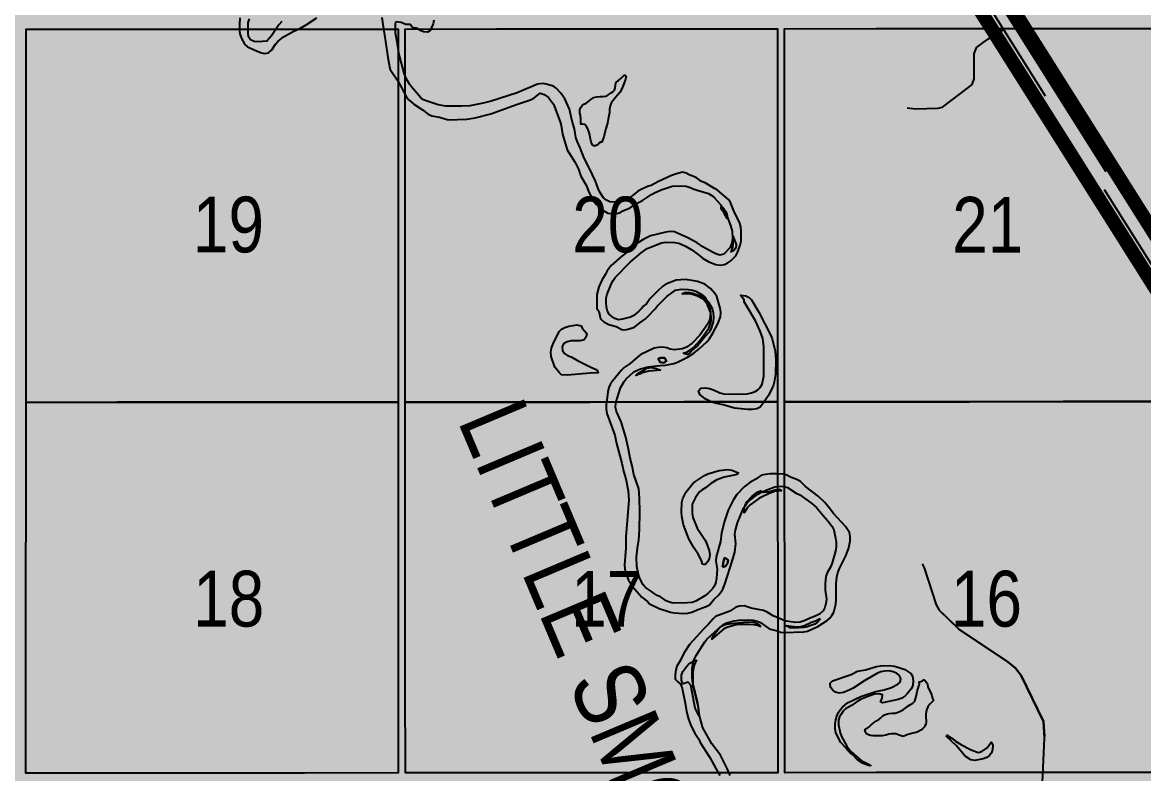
# Model space of a CAD drawing. Extents: x 403018 to 417191, y 6033193 to 6042673.
# Drawn here: x 414684.4 to 414845.3, y 6037051.5 to 6037159.3 of the extents above; entities that cross this region are included whole.
import ezdxf
from ezdxf.enums import TextEntityAlignment as Align

# ---------------------------------------------------------------- set-up
doc = ezdxf.new("R2010")
doc.units = 0
doc.header["$LTSCALE"] = 5
doc.linetypes.add('DASHED2', pattern=[9.525, 6.35, -3.175])
for name, color, linetype in [('Quarters', 8, 'Continuous'), ('RoadSeg', 57, 'DASHED2'), ('ROUTE-MAP-HWY', 2, 'Continuous'), ('T-WATER', 160, 'Continuous'), ('T-WATER-T', 170, 'Continuous')]:
    doc.layers.add(name, color=color, linetype=linetype)
doc.layers.add('ROUTE-MAP-BACKGROUND-H', color=7, linetype='Continuous', true_color=0xf0ebff)
doc.styles.add('120', font='ARIALN.TTF', dxfattribs={"height": 13})
doc.styles.add('TXT', font='ARIALN.TTF', dxfattribs={"height": 0.2})

msp = doc.modelspace()

# ---------------------------------------------------------------- hatches: boundary and pattern name
at = {"layer": 'ROUTE-MAP-BACKGROUND-H'}
h = msp.add_hatch(color=256, dxfattribs=at)
h.dxf.hatch_style = 1
h.paths.add_polyline_path([(412923.423, 6037807.465), (416092.9, 6037807.465), (416092.9, 6035965.758), (412923.423, 6035965.758)])

# ---------------------------------------------------------------- linework, layer by layer
at = {"layer": 'Quarters'}
for points in [[(414698.067, 6037104.757), (414684.966, 6037104.75), (414684.97, 6037118.139), (414684.974, 6037131.528), (414684.978, 6037144.917), (414684.983, 6037158.306), (414698.078, 6037158.314), (414711.51, 6037158.321), (414724.94, 6037158.329), (414738.371, 6037158.337), (414738.372, 6037144.947), (414738.372, 6037131.558), (414738.373, 6037118.169), (414738.373, 6037104.779), (414724.938, 6037104.772), (414711.502, 6037104.765), (414698.067, 6037104.757)], [(414752.478, 6037104.79), (414739.378, 6037104.78), (414739.377, 6037118.169), (414739.377, 6037131.559), (414739.376, 6037144.948), (414739.376, 6037158.337), (414752.471, 6037158.347), (414765.902, 6037158.357), (414779.333, 6037158.367), (414792.763, 6037158.377), (414792.768, 6037144.987), (414792.774, 6037131.598), (414792.779, 6037118.209), (414792.784, 6037104.819), (414779.349, 6037104.809), (414765.914, 6037104.799), (414752.478, 6037104.79)], [(414806.889, 6037104.829), (414793.789, 6037104.82), (414793.783, 6037118.209), (414793.778, 6037131.599), (414793.773, 6037144.988), (414793.767, 6037158.377), (414806.863, 6037158.387), (414820.294, 6037158.397), (414833.724, 6037158.407), (414847.155, 6037158.417), (414847.165, 6037145.027), (414847.175, 6037131.638), (414847.185, 6037118.248), (414847.195, 6037104.859), (414833.76, 6037104.849), (414820.325, 6037104.839), (414806.889, 6037104.829)], [(414698.055, 6037051.536), (414684.949, 6037051.529), (414684.953, 6037064.583), (414684.958, 6037077.972), (414684.962, 6037091.361), (414684.966, 6037104.75), (414698.067, 6037104.757), (414711.502, 6037104.765), (414724.938, 6037104.772), (414738.373, 6037104.779), (414738.374, 6037091.39), (414738.374, 6037078.001), (414738.375, 6037064.611), (414738.375, 6037051.557), (414724.935, 6037051.55), (414711.495, 6037051.543), (414698.055, 6037051.536)], [(414752.485, 6037051.567), (414739.38, 6037051.557), (414739.379, 6037064.612), (414739.379, 6037078.001), (414739.378, 6037091.391), (414739.378, 6037104.78), (414752.478, 6037104.79), (414765.914, 6037104.799), (414779.349, 6037104.809), (414792.784, 6037104.819), (414792.79, 6037091.43), (414792.795, 6037078.04), (414792.8, 6037064.651), (414792.805, 6037051.596), (414779.365, 6037051.586), (414765.925, 6037051.577), (414752.485, 6037051.567)], [(414806.915, 6037051.606), (414793.81, 6037051.597), (414793.804, 6037064.651), (414793.799, 6037078.041), (414793.794, 6037091.43), (414793.789, 6037104.82), (414806.889, 6037104.829), (414820.325, 6037104.839), (414833.76, 6037104.849), (414847.195, 6037104.859), (414847.205, 6037091.469), (414847.215, 6037078.08), (414847.225, 6037064.69), (414847.235, 6037051.636), (414833.795, 6037051.626), (414820.355, 6037051.616), (414806.915, 6037051.606)]]:
    msp.add_lwpolyline(points, close=True, dxfattribs=at)
at = {"layer": 'RoadSeg'}
msp.add_line((414813.701, 6037176.481), (414825.194, 6037158.276), dxfattribs=at)
at = {"layer": 'RoadSeg', "flags": 128}
for points in [[(414811.385, 6037147.034), (414812.583, 6037146.901), (414815.78, 6037146.967), (414816.446, 6037147.134), (414820.242, 6037149.998), (414820.675, 6037150.364), (414820.975, 6037151.196), (414821.008, 6037154.793), (414821.341, 6037155.692), (414822.94, 6037156.89), (414825.194, 6037158.276), (414851.328, 6037116.706), (414852.727, 6037117.497), (414826.512, 6037159.086), (414815.041, 6037177.312), (414813.701, 6037176.481), (414802.178, 6037194.753), (414801.477, 6037195.874), (414800.772, 6037197.027), (414800.177, 6037198.045), (414799.534, 6037199.203), (414798.995, 6037200.228), (414798.402, 6037201.392), (414797.856, 6037202.527), (414797.325, 6037203.694), (414796.844, 6037204.807), (414796.375, 6037205.938), (414790.77, 6037219.557), (414784.737, 6037234.223), (414763.528, 6037285.727), (414743.977, 6037333.19), (414707.116, 6037422.68), (414708.565, 6037423.314), (414745.455, 6037333.733), (414746.583, 6037334.246), (414749.38, 6037335.512)], [(414831.034, 6037049.084), (414830.799, 6037050.231), (414831.065, 6037056.558), (414830.932, 6037058.922), (414827.735, 6037065.549), (414826.902, 6037066.614), (414825.87, 6037067.48), (414818.777, 6037072.209), (414815.98, 6037074.939), (414815.514, 6037075.672), (414813.816, 6037081), (414811.851, 6037085.295), (414813.816, 6037081), (414815.514, 6037075.672), (414815.98, 6037074.939), (414818.777, 6037072.209), (414825.87, 6037067.48), (414826.902, 6037066.614), (414827.735, 6037065.549), (414830.932, 6037058.922), (414831.065, 6037056.558), (414830.799, 6037050.231), (414831.065, 6037048.932), (414831.897, 6037047.467), (414840.322, 6037035.079), (414843.22, 6037031.283), (414844.552, 6037030.251), (414845.883, 6037029.718), (414847.082, 6037029.818), (414849.18, 6037030.317), (414850.446, 6037030.184), (414853.775, 6037028.286), (414855.074, 6037027.953), (414877.152, 6037028.386), (414877.752, 6037028.785), (414878.185, 6037029.385), (414884.445, 6037043.937), (414886.31, 6037047.666), (414886.743, 6037048.866), (414887.076, 6037051.03), (414887.409, 6037052.029), (414887.742, 6037052.595), (414888.541, 6037052.928), (414889.44, 6037052.595), (414890.472, 6037051.329), (414902.427, 6037032.315), (414902.893, 6037032.016), (414903.559, 6037032.149), (414904.33, 6037032.656), (414906.818, 6037028.688), (414907.501, 6037027.631), (414908.177, 6037026.633), (414908.941, 6037025.548), (414909.635, 6037024.622), (414910.444, 6037023.614), (414911.279, 6037022.63), (414912.061, 6037021.767), (414912.953, 6037020.844), (414913.905, 6037019.901), (414914.847, 6037018.994), (414970.985, 6036965.34), (414971.914, 6036964.462), (414972.748, 6036963.688), (414973.641, 6036962.886), (414974.517, 6036962.134), (414975.432, 6036961.387), (414976.361, 6036960.662), (414977.339, 6036959.932), (414978.21, 6036959.316), (414979.229, 6036958.636), (414980.256, 6036957.985), (414981.479, 6036957.242), (414982.639, 6036956.588), (414983.756, 6036955.99), (414984.884, 6036955.393), (414987.459, 6036954.045), (415046.482, 6036923.161), (415045.817, 6036921.893), (415046.316, 6036921.526), (415058.571, 6036915.033)]]:
    msp.add_lwpolyline(points, dxfattribs=at)
at = {"layer": 'ROUTE-MAP-HWY', "const_width": 2}
for points in [[(414825.345, 6037163.052), (414827.555, 6037159.549), (414827.645, 6037159.406), (414827.821, 6037159.127), (414828.278, 6037158.402), (414831.58, 6037153.164), (414841.323, 6037137.707), (414845.15, 6037131.636), (414847.178, 6037128.421)], [(414847.183, 6037120.802), (414846.036, 6037122.622), (414845.857, 6037122.905), (414840.356, 6037131.632), (414837.89, 6037135.544), (414828.145, 6037151.005), (414824.389, 6037156.963), (414824.123, 6037157.385), (414823.803, 6037157.892), (414823.484, 6037158.399), (414822.851, 6037159.403), (414821.49, 6037161.561)]]:
    msp.add_lwpolyline(points, dxfattribs=at)
at = {"layer": 'T-WATER', "linetype": 'Continuous', "flags": 128}
for points in [[(414715.637, 6037159.939), (414715.568, 6037158.934), (414715.589, 6037157.99), (414715.675, 6037157.498), (414715.873, 6037156.997), (414716.365, 6037156.112), (414716.748, 6037155.77), (414718.116, 6037155.142), (414718.749, 6037154.924), (414719.242, 6037154.844), (414719.728, 6037154.928), (414719.83, 6037155.009), (414720.204, 6037155.358), (414720.774, 6037156.17), (414721.11, 6037156.531), (414721.886, 6037157.195), (414723.286, 6037157.966)], [(414721.662, 6037159.402), (414721.253, 6037158.943), (414720.16, 6037157.36), (414719.518, 6037156.609), (414718.206, 6037156.479), (414717.707, 6037156.53), (414717.152, 6037156.798), (414716.892, 6037157.225), (414716.831, 6037157.723), (414716.832, 6037158.936), (414716.853, 6037159.223), (414717.002, 6037159.795)], [(414723.286, 6037157.966), (414724.221, 6037158.407), (414725.161, 6037158.949), (414726.705, 6037159.956)], [(414735.998, 6037159.971), (414736.128, 6037158.966), (414736.538, 6037156.559), (414736.847, 6037154.231), (414737.037, 6037153.197), (414737.089, 6037152.913), (414737.154, 6037152.661), (414737.187, 6037152.533), (414738.207, 6037151.028), (414738.843, 6037149.952), (414739.214, 6037149.176), (414739.534, 6037148.561), (414739.876, 6037148.169), (414740.601, 6037147.53), (414741.843, 6037146.737), (414742.647, 6037146.122), (414743.183, 6037145.87), (414744.263, 6037145.662), (414745.532, 6037145.316), (414748.215, 6037145.382), (414749.407, 6037145.61), (414751.653, 6037146.141), (414755.316, 6037147.502), (414757.352, 6037148.176), (414757.81, 6037148.433), (414758.701, 6037149.107), (414759.313, 6037148.938), (414759.931, 6037148.487), (414760.619, 6037147.555), (414761.599, 6037145.018), (414761.734, 6037144.472), (414761.916, 6037143.222), (414762.579, 6037140.976), (414763.742, 6037139.186), (414764.218, 6037138.212), (414764.568, 6037137.199), (414765.344, 6037135.903), (414765.772, 6037134.833), (414766.464, 6037133.544), (414766.784, 6037133.159), (414767.5, 6037132.442), (414767.876, 6037132.229), (414768.42, 6037131.919), (414769.698, 6037131.833), (414770.231, 6037132.011), (414770.596, 6037132.233), (414771.639, 6037132.654), (414772.453, 6037133.234), (414773.393, 6037133.739), (414774.676, 6037134.602), (414775.134, 6037134.837), (414776.078, 6037135.276), (414777.666, 6037135.771), (414779.026, 6037135.822), (414779.677, 6037135.769), (414780.241, 6037135.608), (414780.693, 6037135.375), (414781.232, 6037135.189), (414782.895, 6037134.705), (414783.359, 6037134.45), (414783.736, 6037134.126), (414784.576, 6037133.16), (414785.005, 6037132.59), (414785.179, 6037132.258), (414785.419, 6037131.752), (414786.037, 6037130.14), (414786.251, 6037129.32), (414786.295, 6037128.27), (414786.221, 6037127.664), (414786.051, 6037127.096), (414785.968, 6037126.994), (414785.064, 6037125.998), (414784.49, 6037125.889), (414783.929, 6037126.046), (414783.447, 6037126.288), (414782.082, 6037127.087), (414781.267, 6037127.646), (414779.927, 6037128.387)], [(414769.344, 6037133.464), (414768.713, 6037133.546), (414768.217, 6037133.768), (414767.816, 6037134.088), (414767.266, 6037134.935), (414767.03, 6037135.439), (414766.649, 6037136.494), (414765.768, 6037138.394), (414765.055, 6037139.797), (414764.467, 6037141.3), (414764.022, 6037142.241), (414763.844, 6037142.749), (414763.626, 6037143.989), (414763.307, 6037145.098), (414762.93, 6037146.817), (414762.27, 6037148.317), (414761.701, 6037149.126), (414761.025, 6037149.854), (414760.631, 6037150.125), (414759.573, 6037150.439), (414759.171, 6037150.501), (414758.348, 6037150.408), (414755.435, 6037149.17), (414751.687, 6037147.992), (414750.569, 6037147.696), (414748.627, 6037147.312), (414747.44, 6037147.249), (414745.18, 6037147.239), (414744.071, 6037147.453), (414742.488, 6037147.958), (414742.003, 6037148.163), (414741.587, 6037148.465), (414740.272, 6037150.018), (414739.988, 6037150.429), (414739.452, 6037151.342), (414739.211, 6037151.986), (414738.517, 6037154.658), (414738.316, 6037155.818), (414738.202, 6037156.48), (414737.955, 6037157.734), (414737.965, 6037158.969), (414738.035, 6037159.379)], [(414743.462, 6037159.624), (414743.351, 6037159.063), (414743.312, 6037158.978), (414742.924, 6037158.138), (414742.556, 6037157.865), (414741.998, 6037157.918), (414741.406, 6037158.174), (414741.165, 6037158.4), (414740.407, 6037158.556), (414740.092, 6037158.973), (414740.082, 6037158.987), (414739.692, 6037158.972), (414739.452, 6037158.963), (414739.432, 6037158.971), (414738.794, 6037159.25), (414738.035, 6037159.379)], [(414777.881, 6037110.322), (414778.409, 6037110.494), (414779.874, 6037111.233), (414780.751, 6037111.807), (414781.549, 6037112.438), (414782.638, 6037113.447), (414782.95, 6037113.809), (414783.483, 6037114.659), (414784.22, 6037116.023), (414784.602, 6037117.039), (414784.657, 6037117.688), (414784.54, 6037118.27), (414784.046, 6037119.927), (414783.779, 6037120.375), (414783.149, 6037121.113), (414782.339, 6037121.718), (414781.309, 6037122.08), (414780.755, 6037122.205), (414779.57, 6037122.367), (414778.89, 6037122.358), (414778.257, 6037122.284), (414776.748, 6037121.69), (414776.324, 6037121.407), (414775.586, 6037120.746), (414774.511, 6037119.662), (414773.959, 6037118.878), (414773.579, 6037118.614), (414773.268, 6037118.197), (414772.898, 6037117.827), (414772.139, 6037117.22), (414771.677, 6037116.955), (414770.545, 6037116.687), (414769.96, 6037116.612), (414769.433, 6037116.796), (414768.982, 6037117.069), (414768.629, 6037117.401), (414768.392, 6037117.852), (414768.239, 6037118.429), (414768.175, 6037119.069), (414768.214, 6037119.715), (414768.326, 6037120.269), (414768.954, 6037121.785), (414769.191, 6037122.243), (414769.486, 6037122.658), (414771.632, 6037124.894), (414773.198, 6037126.207), (414774.094, 6037126.821), (414774.551, 6037127.042), (414776.144, 6037127.622), (414776.715, 6037127.733), (414778.054, 6037127.692), (414778.606, 6037127.58), (414779.596, 6037127.174), (414780.491, 6037126.654), (414781.629, 6037125.758), (414782.004, 6037125.447), (414782.897, 6037124.915), (414783.937, 6037124.53), (414784.561, 6037124.442), (414785.176, 6037124.527), (414785.636, 6037124.763), (414786.079, 6037125.068), (414786.786, 6037125.789), (414787.035, 6037126.251), (414787.428, 6037127.321), (414787.579, 6037127.888), (414787.577, 6037129.28), (414787.507, 6037129.927), (414787.351, 6037130.465), (414786.52, 6037132.26), (414786.027, 6037133.434), (414785.746, 6037133.882), (414784.177, 6037135.228), (414783.709, 6037135.434), (414782.384, 6037136.237), (414781.865, 6037136.425), (414781.117, 6037137.044), (414780.121, 6037137.418), (414779.657, 6037137.657), (414779.133, 6037137.783), (414778.263, 6037137.533), (414777.548, 6037137.292), (414775.592, 6037136.389), (414774.626, 6037135.871), (414774.108, 6037135.711), (414773.125, 6037135.265), (414772.687, 6037135.018), (414771.922, 6037134.394), (414771.486, 6037134.125), (414769.959, 6037133.525), (414769.344, 6037133.464)], [(414779.927, 6037128.387), (414777.996, 6037129.207), (414777.385, 6037129.255), (414776.77, 6037129.186), (414774.552, 6037128.647), (414773.591, 6037128.169), (414772.751, 6037127.634), (414771.623, 6037126.62), (414770.42, 6037125.737), (414768.929, 6037124.369), (414768.609, 6037124.018), (414768.335, 6037123.614), (414768.108, 6037123.156), (414767.551, 6037122.305), (414767.131, 6037121.337), (414766.864, 6037120.212), (414766.841, 6037118.234), (414767.122, 6037117.814), (414767.383, 6037116.748), (414767.841, 6037116.323), (414768.555, 6037115.904), (414769.633, 6037115.625), (414770.541, 6037115.161), (414771.157, 6037115.185), (414772.238, 6037115.524), (414773.014, 6037116.17), (414773.825, 6037116.743), (414774.17, 6037117.073), (414775.215, 6037118.151), (414775.503, 6037118.554), (414775.866, 6037118.868), (414776.883, 6037119.966), (414778.128, 6037120.846), (414778.998, 6037120.989), (414779.998, 6037120.957), (414780.56, 6037120.868), (414781.075, 6037120.698), (414781.973, 6037120.202), (414782.327, 6037119.824), (414782.596, 6037119.4), (414783.031, 6037118.346), (414783.15, 6037117.776), (414783.134, 6037117.098), (414783.007, 6037116.544), (414782.797, 6037116.042), (414781.627, 6037114.387), (414780.551, 6037113.226), (414779.729, 6037112.673), (414779.152, 6037112.448), (414777.988, 6037112.29), (414777.363, 6037112.384), (414776.874, 6037112.562), (414776.292, 6037112.669), (414775.648, 6037112.631), (414775.076, 6037112.51), (414773.166, 6037111.6), (414772.758, 6037111.312), (414771.622, 6037110.323), (414770.783, 6037109.736), (414770.406, 6037109.376), (414769.081, 6037107.793), (414768.815, 6037107.387), (414768.581, 6037106.877), (414768.436, 6037106.282), (414768.351, 6037105.438), (414768.187, 6037104.454), (414768.188, 6037103.77), (414768.266, 6037103.159), (414769.421, 6037100.031), (414769.65, 6037098.84), (414770.429, 6037096.002), (414770.669, 6037094.882), (414770.996, 6037093.785), (414771.356, 6037092.03), (414771.421, 6037090.689), (414771.034, 6037085.456), (414770.997, 6037083.833), (414770.801, 6037081.435), (414770.859, 6037080.786), (414771.012, 6037080.228), (414771.41, 6037079.223), (414771.762, 6037078.652), (414771.96, 6037078.329), (414773.311, 6037076.782), (414774.099, 6037076.174), (414774.417, 6037075.809), (414775.803, 6037075.171), (414777.402, 6037074.654), (414777.982, 6037074.519), (414779.258, 6037074.453), (414779.899, 6037074.493)], [(414800.573, 6037074.155), (414800.829, 6037074.643), (414801.118, 6037075.76), (414801.187, 6037076.425), (414801.168, 6037078.702), (414801.289, 6037079.705), (414801.42, 6037080.289), (414801.624, 6037080.795), (414802.586, 6037082.704), (414802.943, 6037083.702), (414803.201, 6037084.826), (414803.195, 6037085.494), (414803.082, 6037086.05), (414802.526, 6037086.924), (414800.806, 6037088.809), (414800.205, 6037089.608), (414799.549, 6037090.365), (414798.621, 6037091.307), (414796.808, 6037092.675), (414796.074, 6037093.389), (414795.626, 6037093.65), (414794.634, 6037093.999), (414794.224, 6037094.258), (414793.711, 6037094.463), (414792.706, 6037094.48), (414791.712, 6037094.469), (414791.045, 6037094.4), (414790.494, 6037094.276), (414790.062, 6037094.029), (414789.665, 6037093.702), (414788.78, 6037093.226), (414788.01, 6037092.628), (414786.957, 6037091.535), (414786.394, 6037090.694), (414785.678, 6037089.269), (414785.157, 6037087.686), (414784.743, 6037086.012), (414784.582, 6037084.791), (414783.993, 6037082.589), (414783.93, 6037081.97), (414784.127, 6037080.811), (414784.019, 6037079.529), (414783.92, 6037078.927), (414783.826, 6037078.672), (414783.725, 6037078.398), (414783.435, 6037078.004), (414782.756, 6037077.291), (414782.36, 6037076.999), (414781.059, 6037076.196), (414780.507, 6037076.033), (414779.842, 6037075.981), (414777.816, 6037075.951), (414777.269, 6037076.076), (414776.794, 6037076.267), (414775.991, 6037076.842), (414775.515, 6037077.051), (414775.085, 6037077.312), (414774.71, 6037077.62), (414773.853, 6037078.181), (414773.513, 6037078.575), (414773.467, 6037078.655), (414772.997, 6037079.471), (414772.816, 6037080.035), (414772.583, 6037081.199), (414772.562, 6037082.523), (414772.676, 6037083.799), (414772.863, 6037085.036), (414772.955, 6037086.519), (414773.039, 6037088.97), (414772.962, 6037091.057), (414772.858, 6037092.334), (414772.177, 6037094.415), (414771.937, 6037095.644), (414771.622, 6037096.721), (414771.412, 6037098.01), (414770.994, 6037099.772), (414770.323, 6037101.965), (414769.654, 6037103.423), (414769.52, 6037104.025), (414769.582, 6037104.684), (414769.796, 6037105.44), (414770.26, 6037106.851), (414770.764, 6037107.721), (414771.062, 6037108.11), (414772.155, 6037109.122), (414772.342, 6037109.225), (414773.108, 6037109.559), (414774.214, 6037109.866), (414775.919, 6037110.034), (414776.721, 6037110.11), (414777.881, 6037110.322)], [(414779.899, 6037074.493), (414780.477, 6037074.658), (414781.47, 6037075.084), (414782.555, 6037075.449), (414783.001, 6037075.674), (414783.656, 6037076.433), (414784.345, 6037077.116), (414784.637, 6037077.49), (414784.916, 6037077.959), (414785.195, 6037078.675), (414786.329, 6037082.11), (414786.627, 6037083.239), (414786.771, 6037084.507), (414786.647, 6037085.815), (414786.725, 6037086.403), (414787.055, 6037087.462), (414787.895, 6037089.554), (414788.398, 6037090.312), (414788.761, 6037090.682), (414789.941, 6037091.556), (414790.373, 6037091.807), (414791.386, 6037092.257), (414792.409, 6037092.629), (414792.708, 6037092.678), (414793.326, 6037092.714), (414793.713, 6037092.68), (414794.191, 6037092.543), (414795.468, 6037091.705), (414795.964, 6037091.489), (414797.675, 6037090.249), (414798.374, 6037089.657), (414799.316, 6037088.493), (414800.01, 6037087.742), (414800.633, 6037086.936), (414800.843, 6037086.445), (414801.112, 6037085.255), (414801.191, 6037084.66), (414801.187, 6037084.024), (414801.091, 6037083.414), (414800.633, 6037081.717), (414800.424, 6037081.195), (414799.894, 6037080.271), (414799.712, 6037079.748), (414799.612, 6037078.699), (414799.617, 6037077.778), (414799.78, 6037076.481), (414799.713, 6037075.885), (414799.562, 6037075.317), (414799.309, 6037074.845), (414798.774, 6037074.361), (414798.074, 6037073.993), (414797.551, 6037073.825), (414796.574, 6037073.372), (414796.006, 6037073.197), (414795.379, 6037073.163), (414793.993, 6037073.344), (414793.739, 6037073.442), (414792.734, 6037073.849), (414792.147, 6037074.126), (414791.266, 6037074.648), (414790.75, 6037074.866), (414789.01, 6037075.221), (414787.975, 6037075.551), (414787.336, 6037075.509), (414786.81, 6037075.33), (414785.924, 6037074.778), (414783.888, 6037074.004), (414783.528, 6037073.667), (414782.891, 6037072.902), (414782.15, 6037072.214), (414780.13, 6037070.005), (414779.312, 6037068.745), (414778.855, 6037067.758), (414778.351, 6037066.864), (414778.168, 6037066.339), (414778.102, 6037065.698), (414778.112, 6037065.04), (414778.422, 6037064.668), (414778.804, 6037064.372), (414779.034, 6037063.924), (414779.541, 6037061.587), (414779.728, 6037060.366), (414780.019, 6037059.291), (414780.395, 6037058.25), (414780.891, 6037057.246), (414781.477, 6037056.417), (414781.688, 6037055.932), (414783.049, 6037053.767), (414783.908, 6037052.215), (414784.5, 6037051.212)], [(414785.985, 6037051.214), (414785.565, 6037052.218), (414784.596, 6037054.12), (414783.358, 6037055.742), (414782.043, 6037058.056), (414781.558, 6037059.747), (414781.479, 6037060.369), (414781.321, 6037061.617), (414780.587, 6037064.695), (414780.548, 6037065.344), (414780.546, 6037066.504), (414780.602, 6037067.113), (414780.739, 6037067.667), (414781.101, 6037068.425), (414782.331, 6037070.381), (414782.629, 6037070.782), (414783.289, 6037071.404), (414784.981, 6037072.847), (414785.457, 6037073.097), (414786.574, 6037073.402), (414787.213, 6037073.49), (414788.611, 6037073.518), (414789.28, 6037073.471), (414789.838, 6037073.358), (414790.323, 6037073.17), (414791.568, 6037072.265), (414792.737, 6037071.946), (414793.192, 6037071.78), (414793.742, 6037071.701), (414796.545, 6037071.795), (414797.097, 6037071.922), (414798.573, 6037072.589), (414799.884, 6037073.422), (414800.287, 6037073.762), (414800.573, 6037074.155)]]:
    msp.add_lwpolyline(points, dxfattribs=at)
at = {"layer": 'T-WATER'}
for points in [[(414766.678, 6037141.545), (414766.406, 6037141.562), (414766.203, 6037141.765), (414766.033, 6037142.138), (414765.948, 6037142.527), (414765.845, 6037143.155), (414765.725, 6037143.646), (414765.538, 6037144.019), (414765.351, 6037144.358), (414765.114, 6037144.611), (414764.843, 6037144.696), (414764.538, 6037144.678), (414764.554, 6037145.17), (414764.536, 6037145.543), (414764.519, 6037145.78), (414764.485, 6037145.967), (414764.433, 6037146.238), (414764.416, 6037146.408), (414764.416, 6037146.764), (414764.533, 6037147.086), (414764.753, 6037147.375), (414765.007, 6037147.544), (414765.312, 6037147.681), (414765.633, 6037147.919), (414766.005, 6037148.225), (414766.445, 6037148.497), (414766.852, 6037148.582), (414767.292, 6037148.634), (414767.733, 6037148.635), (414768.122, 6037148.686), (414768.461, 6037148.89), (414768.9, 6037149.179), (414769.154, 6037149.315), (414769.391, 6037149.536), (414769.492, 6037149.875), (414769.525, 6037150.248), (414769.559, 6037150.57), (414769.643, 6037150.774), (414769.948, 6037150.961), (414770.32, 6037151.267), (414770.573, 6037151.539), (414770.794, 6037151.709), (414770.895, 6037151.709), (414771.065, 6037151.523), (414770.964, 6037151.116), (414770.745, 6037150.471), (414770.458, 6037149.758), (414770.154, 6037149.232), (414769.884, 6037148.892), (414769.529, 6037148.519), (414769.157, 6037148.01), (414768.903, 6037147.704), (414768.768, 6037147.297), (414768.684, 6037146.822), (414768.668, 6037146.347), (414768.568, 6037145.889), (414768.467, 6037145.397), (414768.366, 6037144.82), (414768.248, 6037144.363), (414768.13, 6037144.057), (414768.046, 6037143.65), (414767.912, 6037143.073), (414767.861, 6037142.87), (414767.547, 6037142.1), (414767.456, 6037142.123), (414767.253, 6037142.021), (414766.982, 6037141.732), (414766.678, 6037141.545)], [(414785.542, 6037131.086), (414785.302, 6037131.592), (414785.128, 6037131.924), (414784.7, 6037132.495), (414784.691, 6037132.822), (414784.989, 6037132.66), (414785.275, 6037132.261), (414785.504, 6037131.806), (414785.608, 6037131.23), (414785.542, 6037131.086)], [(414786.371, 6037128.655), (414786.827, 6037127.405), (414786.782, 6037126.888), (414786.456, 6037126.512), (414786.086, 6037126.33), (414786.169, 6037126.432), (414786.339, 6037127), (414786.414, 6037127.605), (414786.371, 6037128.655)], [(414779.259, 6037111.798), (414779.836, 6037112.023), (414780.658, 6037112.574), (414781.734, 6037113.734), (414782.905, 6037115.387), (414783.116, 6037115.888), (414783.244, 6037116.442), (414783.26, 6037117.119), (414783.141, 6037117.69), (414782.708, 6037118.743), (414782.44, 6037119.167), (414782.086, 6037119.545), (414781.189, 6037120.042), (414780.669, 6037120.201), (414780.63, 6037120.219), (414780.113, 6037120.302), (414779.113, 6037120.335), (414779.5, 6037120.495), (414780.142, 6037120.528), (414780.587, 6037120.426), (414780.639, 6037120.414), (414780.702, 6037120.393), (414781.167, 6037120.241), (414781.722, 6037120.06), (414782.186, 6037119.827), (414782.567, 6037119.487), (414782.884, 6037119.107), (414783.388, 6037118.207), (414783.562, 6037117.664), (414783.596, 6037116.971), (414783.533, 6037116.324), (414783.195, 6037115.261), (414782.984, 6037114.8), (414782.3, 6037114.106), (414781.363, 6037112.899), (414780.576, 6037112.265), (414780.24, 6037111.899), (414779.844, 6037111.619), (414779.633, 6037111.683), (414779.259, 6037111.798)], [(414788.517, 6037103.716), (414786.611, 6037103.902), (414784.976, 6037104.389), (414783.848, 6037104.631), (414783.271, 6037104.812), (414782.413, 6037105.265), (414781.616, 6037105.891), (414781.45, 6037106.413), (414781.777, 6037106.799), (414782.43, 6037106.827), (414783.026, 6037106.722), (414783.566, 6037106.556), (414784.506, 6037106.136), (414785.072, 6037105.972), (414787.748, 6037105.946), (414788.421, 6037105.984), (414789.024, 6037106.103), (414789.545, 6037106.296), (414789.951, 6037106.564), (414790.296, 6037106.885), (414790.561, 6037107.345), (414790.793, 6037108.526), (414790.817, 6037109.2), (414790.801, 6037112.715), (414790.658, 6037113.914), (414790.302, 6037114.969), (414789.629, 6037116.432), (414788.269, 6037118.694), (414788.012, 6037119.172), (414787.984, 6037119.401), (414787.486, 6037120.142), (414788.225, 6037120.046), (414788.683, 6037119.809), (414789.028, 6037119.441), (414790.114, 6037117.703), (414791.793, 6037114.367), (414791.996, 6037113.862), (414792.418, 6037112.105), (414792.535, 6037110.829), (414792.467, 6037108.803), (414792.296, 6037107.627), (414792.137, 6037107.072), (414791.445, 6037105.677), (414790.844, 6037104.817), (414790.578, 6037104.438), (414790.272, 6037104.058), (414789.795, 6037103.825), (414789.181, 6037103.732), (414788.517, 6037103.716)], [(414762.655, 6037108.658), (414761.795, 6037108.693), (414761.442, 6037109.016), (414760.846, 6037109.821), (414760.282, 6037111.316), (414760.239, 6037111.963), (414760.346, 6037112.521), (414760.518, 6037113.051), (414761.445, 6037114.896), (414761.789, 6037115.255), (414762.268, 6037115.492), (414762.813, 6037115.672), (414763.993, 6037115.899), (414764.616, 6037115.743), (414764.753, 6037115.391), (414765.4, 6037114.653), (414765.319, 6037114.16), (414765.051, 6037113.726), (414764.48, 6037113.593), (414763.178, 6037113.57), (414762.611, 6037113.416), (414762.136, 6037113.195), (414761.864, 6037112.763), (414761.925, 6037112.2), (414762.211, 6037111.772), (414762.663, 6037111.495), (414763.186, 6037111.301), (414764.064, 6037110.76), (414765.913, 6037109.849), (414766.831, 6037109.396), (414767.063, 6037108.997), (414765.913, 6037108.918), (414762.655, 6037108.658)], [(414776.442, 6037110.423), (414776.824, 6037110.73), (414776.542, 6037111.134), (414776.132, 6037111.145), (414776.05, 6037111.147), (414775.681, 6037111.022), (414775.72, 6037110.939), (414775.828, 6037110.705), (414775.909, 6037110.531), (414776.18, 6037110.476), (414776.442, 6037110.423)], [(414776.442, 6037110.423), (414776.18, 6037110.476), (414775.909, 6037110.531), (414775.828, 6037110.705), (414775.72, 6037110.939), (414775.681, 6037111.022), (414776.05, 6037111.147), (414776.132, 6037111.145), (414776.542, 6037111.134), (414776.824, 6037110.73), (414776.442, 6037110.423)], [(414776.025, 6037109.388), (414774.32, 6037109.222), (414773.215, 6037108.916), (414772.959, 6037108.805), (414772.449, 6037108.583), (414772.706, 6037108.85), (414773.825, 6037109.513), (414774.028, 6037109.634), (414774.609, 6037109.742), (414774.957, 6037109.705), (414775.233, 6037109.675), (414776.025, 6037109.388)], [(414782.44, 6037081.459), (414782.224, 6037081.487), (414782.029, 6037081.511), (414781.845, 6037082.032), (414781.387, 6037082.975), (414780.811, 6037083.806), (414780.055, 6037085.161), (414779.306, 6037087.177), (414779.06, 6037088.357), (414779.016, 6037089.036), (414779.024, 6037090.388), (414779.184, 6037090.96), (414779.674, 6037091.905), (414780.616, 6037093.087), (414781.013, 6037093.408), (414782.288, 6037094.249), (414782.795, 6037094.468), (414784.385, 6037094.982), (414785.629, 6037095.104), (414786.222, 6037095.031), (414787.156, 6037094.631), (414787.014, 6037094.461), (414786.796, 6037094.356), (414785.104, 6037093.993), (414784.582, 6037093.829), (414784.075, 6037093.606), (414783.203, 6037093.087), (414782.421, 6037092.463), (414781.973, 6037092.211), (414781.579, 6037091.895), (414780.992, 6037091.073), (414780.543, 6037090.158), (414780.543, 6037088.829), (414780.628, 6037088.234), (414781.237, 6037086.676), (414782.372, 6037084.981), (414782.6, 6037084.531), (414782.988, 6037083.479), (414783.076, 6037082.878), (414782.983, 6037082.293), (414782.746, 6037081.836), (414782.44, 6037081.459)], [(414793.407, 6037092.059), (414792.789, 6037092.024), (414792.575, 6037091.996), (414792.486, 6037091.984), (414791.977, 6037091.795), (414791.468, 6037091.605), (414790.455, 6037091.156), (414790.022, 6037090.906), (414788.842, 6037090.033), (414788.479, 6037089.663), (414787.976, 6037088.906), (414788.003, 6037089.57), (414788.177, 6037090.101), (414788.436, 6037090.529), (414789.074, 6037091.24), (414789.783, 6037091.799), (414789.833, 6037091.839), (414790.331, 6037092.048), (414790.816, 6037091.869), (414791.296, 6037091.902), (414791.379, 6037091.907), (414791.815, 6037092.023), (414792.435, 6037092.211), (414792.86, 6037092.233), (414793.094, 6037092.245), (414793.407, 6037092.059)], [(414784.899, 6037081.097), (414785.298, 6037081.245), (414785.609, 6037081.632), (414785.693, 6037082.107), (414785.296, 6037082.377), (414785.117, 6037082.402), (414785.097, 6037082.314), (414784.956, 6037081.688), (414784.914, 6037081.255), (414784.899, 6037081.097)], [(414784.899, 6037081.097), (414784.914, 6037081.255), (414784.956, 6037081.688), (414785.097, 6037082.314), (414785.117, 6037082.402), (414785.296, 6037082.377), (414785.693, 6037082.107), (414785.609, 6037081.632), (414785.298, 6037081.245), (414784.899, 6037081.097)], [(414790.386, 6037072.528), (414789.902, 6037072.716), (414789.737, 6037072.749), (414789.669, 6037072.763), (414789.344, 6037072.83), (414788.675, 6037072.878), (414787.278, 6037072.851), (414786.64, 6037072.764), (414785.524, 6037072.451), (414785.493, 6037072.444), (414785.046, 6037072.21), (414783.353, 6037070.769), (414783.606, 6037071.305), (414784.498, 6037072.464), (414784.916, 6037072.739), (414784.977, 6037072.749), (414785.41, 6037072.915), (414787.895, 6037073.206), (414789.223, 6037073.243), (414789.248, 6037073.231), (414789.778, 6037073.068), (414790.177, 6037072.786), (414790.386, 6037072.528)], [(414798.835, 6037073.71), (414798.845, 6037073.582), (414798.521, 6037073.191), (414798.119, 6037072.909), (414797.552, 6037072.708), (414797.074, 6037072.538), (414797.009, 6037072.527), (414796.479, 6037072.433), (414795.17, 6037072.336), (414794.558, 6037072.393), (414794.19, 6037072.568), (414794.088, 6037072.616), (414794.054, 6037072.699), (414795.44, 6037072.516), (414796.082, 6037072.546), (414796.127, 6037072.567), (414796.634, 6037072.723), (414797.549, 6037073.155), (414797.607, 6037073.183), (414798.135, 6037073.343), (414798.835, 6037073.71)], [(414781.163, 6037067.794), (414780.802, 6037067.037), (414780.664, 6037066.483), (414780.607, 6037065.875), (414780.608, 6037064.715), (414780.646, 6037064.067), (414781.377, 6037060.99), (414781.534, 6037059.741), (414781.336, 6037060.114), (414780.953, 6037060.833), (414780.359, 6037064.141), (414779.939, 6037064.585), (414779.664, 6037064.501), (414779.228, 6037064.369), (414779.152, 6037064.346), (414779.042, 6037064.739), (414779, 6037064.891), (414779.003, 6037065.583), (414779.176, 6037066.107), (414779.766, 6037066.894), (414780.119, 6037067.245), (414780.462, 6037067.472), (414780.536, 6037067.521), (414780.641, 6037067.567), (414781.163, 6037067.794)], [(414806.044, 6037052.583), (414805.836, 6037052.648), (414805.038, 6037052.898), (414804.228, 6037053.448), (414803.571, 6037054.174), (414803.167, 6037054.472), (414802.816, 6037054.829), (414802.53, 6037055.226), (414801.849, 6037055.942), (414801.137, 6037057.325), (414801.022, 6037057.925), (414801.032, 6037058.613), (414801.126, 6037059.188), (414801.296, 6037059.723), (414801.472, 6037060.209), (414801.778, 6037060.63), (414802.093, 6037060.98), (414802.82, 6037061.603), (414804.743, 6037062.547), (414806.887, 6037063.232), (414808.069, 6037063.482), (414809.118, 6037063.803), (414810.032, 6037064.28), (414810.371, 6037064.611), (414810.472, 6037065.131), (414810.237, 6037065.575), (414809.855, 6037065.895), (414809.38, 6037066.082), (414808.808, 6037066.202), (414808.177, 6037066.182), (414807.608, 6037066.068), (414807.098, 6037065.863), (414805.309, 6037064.83), (414803.642, 6037063.75), (414803.171, 6037063.505), (414802.217, 6037063.099), (414801.605, 6037063.028), (414801.075, 6037063.166), (414800.7, 6037063.457), (414800.385, 6037063.826), (414800.35, 6037064.437), (414800.675, 6037064.792), (414803.361, 6037065.691), (414804.264, 6037066.149), (414805.402, 6037066.371), (414806.991, 6037066.821), (414807.588, 6037066.941), (414808.899, 6037066.963), (414809.496, 6037066.896), (414810.042, 6037066.742), (414811.035, 6037066.395), (414811.877, 6037065.841), (414812.155, 6037065.437), (414812.22, 6037064.803), (414812.174, 6037064.154), (414811.975, 6037063.669), (414811.374, 6037062.913), (414811.032, 6037062.562), (414810.6, 6037062.301), (414810.103, 6037062.11), (414807.854, 6037061.621), (414807.531, 6037061.82), (414807.787, 6037062.24), (414807.831, 6037062.78), (414807.301, 6037062.92), (414806.682, 6037062.855), (414805.65, 6037062.5), (414804.67, 6037062.084), (414804.216, 6037061.835), (414803.408, 6037061.263), (414802.548, 6037060.775), (414802.203, 6037060.43), (414801.941, 6037060.024), (414801.687, 6037059.607), (414801.511, 6037059.118), (414801.534, 6037058.451), (414801.737, 6037057.294), (414801.945, 6037056.797), (414802.695, 6037055.397), (414803.312, 6037054.64), (414804.385, 6037053.664), (414804.769, 6037053.35), (414805.819, 6037052.802), (414806.15, 6037052.629), (414806.044, 6037052.583)], [(414810.785, 6037056.776), (414810.243, 6037056.979), (414809.751, 6037057.165), (414809.141, 6037057.18), (414808.735, 6037057.112), (414808.294, 6037056.976), (414807.769, 6037056.89), (414807.414, 6037056.872), (414806.787, 6037056.905), (414806.431, 6037056.905), (414806.109, 6037056.921), (414805.804, 6037057.022), (414805.55, 6037057.157), (414805.38, 6037057.462), (414805.312, 6037057.752), (414805.918, 6037058.201), (414806.137, 6037058.422), (414806.441, 6037058.678), (414806.677, 6037058.832), (414806.981, 6037059.054), (414807.301, 6037059.242), (414807.538, 6037059.413), (414807.874, 6037059.77), (414808.111, 6037059.907), (414808.415, 6037060.011), (414808.804, 6037060.097), (414809.227, 6037060.116), (414809.634, 6037060.135), (414809.921, 6037060.222), (414810.411, 6037060.41), (414810.867, 6037060.684), (414811.188, 6037060.923), (414811.492, 6037061.162), (414811.829, 6037061.401), (414812.184, 6037061.589), (414812.47, 6037061.879), (414812.57, 6037062.218), (414812.703, 6037062.728), (414812.785, 6037063.237), (414812.934, 6037063.746), (414813.035, 6037064.052), (414813.118, 6037064.273), (414813.105, 6037064.652), (414813.346, 6037064.682), (414813.549, 6037064.801), (414813.769, 6037064.903), (414813.973, 6037064.802), (414814.227, 6037064.429), (414814.398, 6037063.768), (414814.704, 6037063.158), (414814.908, 6037062.667), (414815.01, 6037062.243), (414815.171, 6037061.963), (414814.606, 6037061.415), (414814.472, 6037061.245), (414814.354, 6037061.058), (414814.186, 6037060.701), (414814.103, 6037060.379), (414814.054, 6037060.005), (414814.055, 6037059.802), (414814.074, 6037059.446), (414814.093, 6037059.141), (414814.094, 6037058.87), (414814.045, 6037058.564), (414813.928, 6037058.309), (414813.827, 6037058.139), (414813.608, 6037057.918), (414813.338, 6037057.696), (414813.017, 6037057.508), (414812.815, 6037057.405), (414812.493, 6037057.336), (414812.172, 6037057.266), (414811.868, 6037057.18), (414811.462, 6037057.076), (414810.785, 6037056.776)], [(414821.098, 6037053.369), (414820.527, 6037053.449), (414820.36, 6037053.539), (414819.687, 6037053.972), (414818.401, 6037055.517), (414817.002, 6037056.772), (414817.045, 6037056.962), (414817.921, 6037056.449), (414818.318, 6037056.119), (414819.187, 6037055.582), (414820.359, 6037054.958), (414820.548, 6037054.857), (414821.563, 6037054.496), (414822.079, 6037054.615), (414822.869, 6037055.179), (414823.438, 6037055.991), (414823.679, 6037055.563), (414823.638, 6037054.938), (414823.461, 6037054.452), (414823.177, 6037054.062), (414822.802, 6037053.762), (414822.264, 6037053.58), (414821.098, 6037053.369)]]:
    msp.add_lwpolyline(points, close=True, dxfattribs=at)

# ---------------------------------------------------------------- texts
at = {"layer": 'RoadSeg', "style": '120'}
for s, p in [('19', (414708.91, 6037126.274)), ('20', (414763.327, 6037126.265)), ('21', (414817.83, 6037126.23)), ('18', (414708.945, 6037072.573)), ('17', (414763.176, 6037072.553)), ('16', (414817.65, 6037072.564))]:
    msp.add_text(s, height=8.0041, dxfattribs=at).set_placement(p)
at = {"layer": 'T-WATER-T', "style": 'TXT'}
msp.add_text('LITTLE SMOKY RIVER', height=10.00515, rotation=292.89568, dxfattribs=at).set_placement((414770.225, 6037046.704), align=Align.CENTER)

doc.saveas('drawing.dxf')
